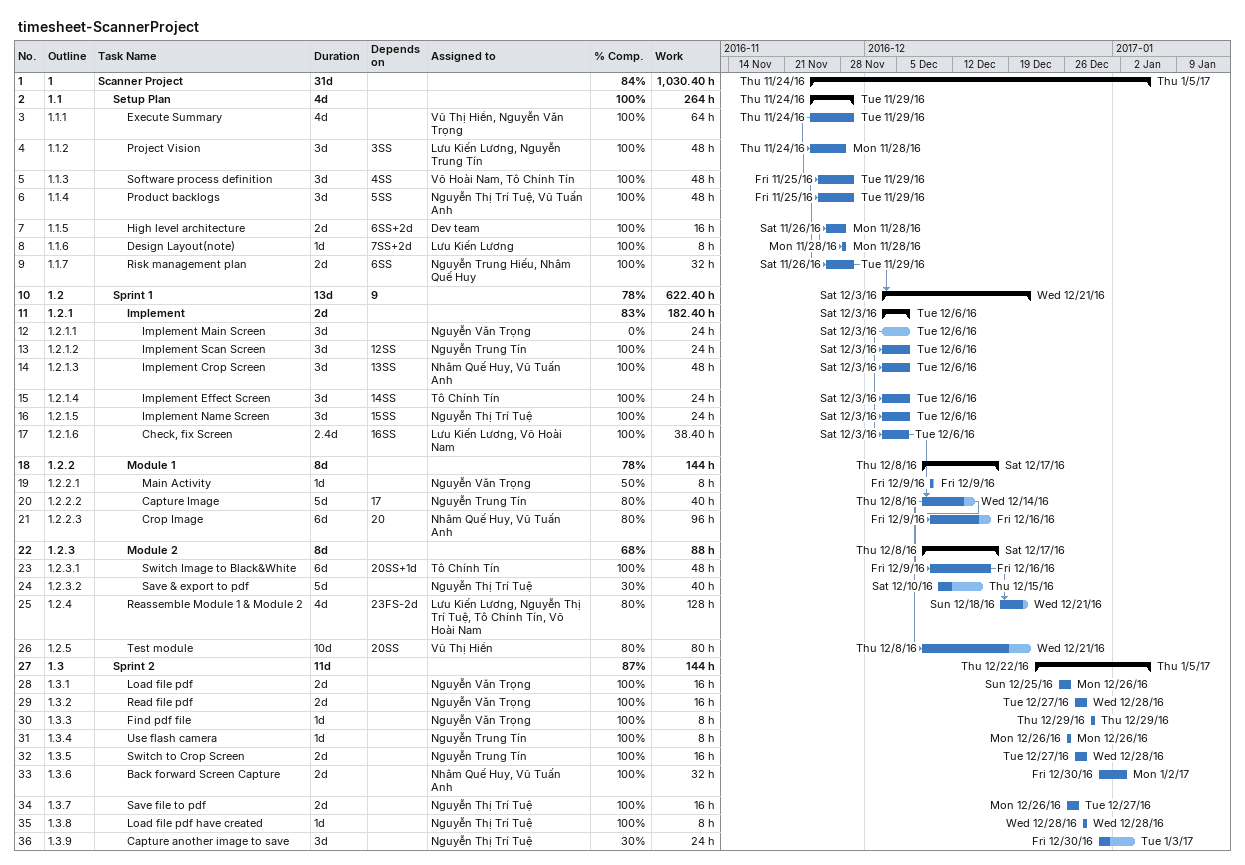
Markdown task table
timesheet-ScannerProject

| ID | WBS | Task | Duration | Start | Finish | Predecessors | Resources | % complete | Work (h) |
|---|---|---|---|---|---|---|---|---|---|
| 1 | 1 | **Scanner Project** | 31d | 2016-11-24 | 2017-01-05 |  |  | 84 | 1030.40 |
| 2 | 1.1 | **Setup Plan** | 4d | 2016-11-24 | 2016-11-29 |  |  | 100 | 264 |
| 3 | 1.1.1 | Execute Summary | 4d | 2016-11-24 | 2016-11-29 |  | Vũ Thị Hiền, Nguyễn Văn Trọng | 100 | 64 |
| 4 | 1.1.2 | Project Vision | 3d | 2016-11-24 | 2016-11-28 | 3SS | Lưu Kiến Lương, Nguyễn Trung Tín | 100 | 48 |
| 5 | 1.1.3 | Software process definition | 3d | 2016-11-25 | 2016-11-29 | 4SS | Võ Hoài Nam, Tô Chính Tín | 100 | 48 |
| 6 | 1.1.4 | Product backlogs | 3d | 2016-11-25 | 2016-11-29 | 5SS | Nguyễn Thị Trí Tuệ, Vũ Tuấn Anh | 100 | 48 |
| 7 | 1.1.5 | High level architecture | 2d | 2016-11-26 | 2016-11-28 | 6SS+2d | Dev team | 100 | 16 |
| 8 | 1.1.6 | Design Layout(note) | 1d | 2016-11-28 | 2016-11-28 | 7SS+2d | Lưu Kiến Lương | 100 | 8 |
| 9 | 1.1.7 | Risk management plan | 2d | 2016-11-26 | 2016-11-29 | 6SS | Nguyễn Trung Hiếu, Nhâm Quế Huy | 100 | 32 |
| 10 | 1.2 | **Sprint 1** | 13d | 2016-12-03 | 2016-12-21 | 9 |  | 78 | 622.40 |
| 11 | 1.2.1 | **Implement** | 2d | 2016-12-03 | 2016-12-06 |  |  | 83 | 182.40 |
| 12 | 1.2.1.1 | Implement Main Screen | 3d | 2016-12-03 | 2016-12-06 |  | Nguyễn Văn Trọng | 0 | 24 |
| 13 | 1.2.1.2 | Implement Scan Screen | 3d | 2016-12-03 | 2016-12-06 | 12SS | Nguyễn Trung Tín | 100 | 24 |
| 14 | 1.2.1.3 | Implement Crop Screen | 3d | 2016-12-03 | 2016-12-06 | 13SS | Nhâm Quế Huy, Vũ Tuấn Anh | 100 | 48 |
| 15 | 1.2.1.4 | Implement Effect Screen | 3d | 2016-12-03 | 2016-12-06 | 14SS | Tô Chính Tín | 100 | 24 |
| 16 | 1.2.1.5 | Implement Name Screen | 3d | 2016-12-03 | 2016-12-06 | 15SS | Nguyễn Thị Trí Tuệ | 100 | 24 |
| 17 | 1.2.1.6 | Check, fix Screen | 2.4d | 2016-12-03 | 2016-12-06 | 16SS | Lưu Kiến Lương, Võ Hoài Nam | 100 | 38.40 |
| 18 | 1.2.2 | **Module 1** | 8d | 2016-12-08 | 2016-12-17 |  |  | 78 | 144 |
| 19 | 1.2.2.1 | Main Activity | 1d | 2016-12-09 | 2016-12-09 |  | Nguyễn Văn Trọng | 50 | 8 |
| 20 | 1.2.2.2 | Capture Image | 5d | 2016-12-08 | 2016-12-14 | 17 | Nguyễn Trung Tín | 80 | 40 |
| 21 | 1.2.2.3 | Crop Image | 6d | 2016-12-09 | 2016-12-16 | 20 | Nhâm Quế Huy, Vũ Tuấn Anh | 80 | 96 |
| 22 | 1.2.3 | **Module 2** | 8d | 2016-12-08 | 2016-12-17 |  |  | 68 | 88 |
| 23 | 1.2.3.1 | Switch Image to Black&White | 6d | 2016-12-09 | 2016-12-16 | 20SS+1d | Tô Chính Tín | 100 | 48 |
| 24 | 1.2.3.2 | Save & export to pdf | 5d | 2016-12-10 | 2016-12-15 |  | Nguyễn Thị Trí Tuệ | 30 | 40 |
| 25 | 1.2.4 | Reassemble Module 1 & Module 2 | 4d | 2016-12-18 | 2016-12-21 | 23FS-2d | Lưu Kiến Lương, Nguyễn Thị Trí Tuệ, Tô Chính Tín, Võ Hoài Nam | 80 | 128 |
| 26 | 1.2.5 | Test module | 10d | 2016-12-08 | 2016-12-21 | 20SS | Vũ Thị Hiền | 80 | 80 |
| 27 | 1.3 | **Sprint 2** | 11d | 2016-12-22 | 2017-01-05 |  |  | 87 | 144 |
| 28 | 1.3.1 | Load file pdf | 2d | 2016-12-25 | 2016-12-26 |  | Nguyễn Văn Trọng | 100 | 16 |
| 29 | 1.3.2 | Read file pdf | 2d | 2016-12-27 | 2016-12-28 |  | Nguyễn Văn Trọng | 100 | 16 |
| 30 | 1.3.3 | Find pdf file | 1d | 2016-12-29 | 2016-12-29 |  | Nguyễn Văn Trọng | 100 | 8 |
| 31 | 1.3.4 | Use flash camera | 1d | 2016-12-26 | 2016-12-26 |  | Nguyễn Trung Tín | 100 | 8 |
| 32 | 1.3.5 | Switch to Crop Screen | 2d | 2016-12-27 | 2016-12-28 |  | Nguyễn Trung Tín | 100 | 16 |
| 33 | 1.3.6 | Back forward Screen Capture | 2d | 2016-12-30 | 2017-01-02 |  | Nhâm Quế Huy, Vũ Tuấn Anh | 100 | 32 |
| 34 | 1.3.7 | Save file to pdf | 2d | 2016-12-26 | 2016-12-27 |  | Nguyễn Thị Trí Tuệ | 100 | 16 |
| 35 | 1.3.8 | Load file pdf have created | 1d | 2016-12-28 | 2016-12-28 |  | Nguyễn Thị Trí Tuệ | 100 | 8 |
| 36 | 1.3.9 | Capture another image to save | 3d | 2016-12-30 | 2017-01-03 |  | Nguyễn Thị Trí Tuệ | 30 | 24 |
